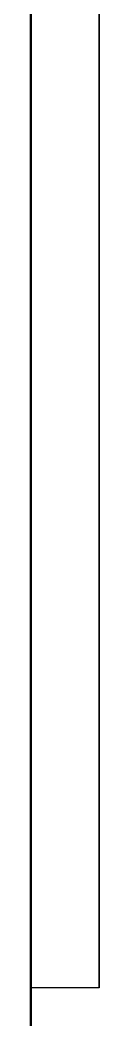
# Model space of a CAD drawing. Header units: millimetres. Extents: x 0 to 594, y 0 to 420.
# Drawn here: x 64 to 64.5, y 192.76 to 200.1 of the extents above; entities that cross this region are included whole.
import ezdxf

# ---------------------------------------------------------------- set-up
doc = ezdxf.new("R2010")
doc.units = ezdxf.units.MM
doc.linetypes.add('ISO02-TRAZOS', pattern=[3.75, 3, -0.75])
doc.layers.add('01-VISIBLE', color=7, linetype='CONTINUOUS', lineweight=50)
doc.layers.add('02-OCULTA', color=4, linetype='ISO02-TRAZOS', lineweight=25)

msp = doc.modelspace()

# ---------------------------------------------------------------- linework, layer by layer
at = {"layer": '01-VISIBLE'}
msp.add_lwpolyline([(64, 192.7), (64, 192.8), (64, 192.9), (64, 193), (64, 193.1), (64, 193.2), (64, 193.3), (64, 193.4), (64, 193.5), (64, 193.6), (64, 193.7), (64, 193.8), (64, 193.9), (64, 194), (64, 194.1), (64, 194.2), (64, 194.3), (64, 194.4), (64, 194.5), (64, 194.6), (64, 194.7), (64, 194.8), (64, 194.9), (64, 195), (64, 195.1), (64, 195.2), (64, 195.3), (64, 195.4), (64, 195.5), (64, 195.6), (64, 195.7), (64, 195.8), (64, 195.9), (64, 196), (64, 196.1), (64, 196.2), (64, 196.3), (64, 196.4), (64, 196.5), (64, 196.6), (64, 196.7), (64, 196.8), (64, 196.9), (64, 197), (64, 197.1), (64, 197.2), (64, 197.3), (64, 197.4), (64, 197.5), (64, 197.6), (64, 197.7), (64, 197.8), (64, 197.9), (64, 198), (64, 198.1), (64, 198.2), (64, 198.3), (64, 198.4), (64, 198.5), (64, 198.6), (64, 198.7), (64, 198.8), (64, 198.9), (64, 199), (64, 199.1), (64, 199.2), (64, 199.3), (64, 199.4), (64, 199.5), (64, 199.6), (64, 199.7), (64, 199.8), (64, 199.9), (64, 200), (64, 200.1), (64, 200.2)], dxfattribs=at)
at = {"layer": '02-OCULTA'}
msp.add_line((64.5, 193), (64, 193), dxfattribs=at)
for points in [[(64, 200.15), (64, 200.1), (64, 200.05), (64, 200), (64, 199.95), (64, 199.9), (64, 199.85), (64, 199.8), (64, 199.75), (64, 199.7), (64, 199.65), (64, 199.6), (64, 199.55), (64, 199.5), (64, 199.45), (64, 199.4), (64, 199.35), (64, 199.3), (64, 199.25), (64, 199.2), (64, 199.15), (64, 199.1), (64, 199.05), (64, 199), (64, 198.95), (64, 198.9), (64, 198.85), (64, 198.8), (64, 198.75), (64, 198.7), (64, 198.65), (64, 198.6), (64, 198.55), (64, 198.5), (64, 198.45), (64, 198.4), (64, 198.35), (64, 198.3), (64, 198.25), (64, 198.2), (64, 198.15), (64, 198.1), (64, 198.05), (64, 198), (64, 197.95), (64, 197.9), (64, 197.85), (64, 197.8), (64, 197.75), (64, 197.7), (64, 197.65), (64, 197.6), (64, 197.55), (64, 197.5), (64, 197.45), (64, 197.4), (64, 197.35), (64, 197.3), (64, 197.25), (64, 197.2), (64, 197.15), (64, 197.1), (64, 197.05), (64, 197), (64, 196.95), (64, 196.9), (64, 196.85), (64, 196.8), (64, 196.75), (64, 196.7), (64, 196.65), (64, 196.6), (64, 196.55), (64, 196.5), (64, 196.45), (64, 196.4), (64, 196.35), (64, 196.3), (64, 196.25), (64, 196.2), (64, 196.15), (64, 196.1), (64, 196.05), (64, 196), (64, 195.95), (64, 195.9), (64, 195.85), (64, 195.8), (64, 195.75), (64, 195.7), (64, 195.65), (64, 195.6), (64, 195.55), (64, 195.5), (64, 195.45), (64, 195.4), (64, 195.35), (64, 195.3), (64, 195.25), (64, 195.2), (64, 195.15), (64, 195.1), (64, 195.05), (64, 195), (64, 194.95), (64, 194.9), (64, 194.85), (64, 194.8), (64, 194.75), (64, 194.7), (64, 194.65), (64, 194.6), (64, 194.55), (64, 194.5), (64, 194.45), (64, 194.4), (64, 194.35), (64, 194.3), (64, 194.25), (64, 194.2), (64, 194.15), (64, 194.1), (64, 194.05), (64, 194), (64, 193.95), (64, 193.9), (64, 193.85), (64, 193.8), (64, 193.75), (64, 193.7), (64, 193.65), (64, 193.6), (64, 193.55), (64, 193.5), (64, 193.45), (64, 193.4), (64, 193.35), (64, 193.3), (64, 193.25), (64, 193.2), (64, 193.15), (64, 193.1), (64, 193.05), (64, 193), (64, 192.95), (64, 192.9), (64, 192.85), (64, 192.8), (64, 192.75)], [(64, 200.15), (64, 200.1), (64, 200.05), (64, 200), (64, 199.95), (64, 199.9), (64, 199.85), (64, 199.8), (64, 199.75), (64, 199.7), (64, 199.65), (64, 199.6), (64, 199.55), (64, 199.5), (64, 199.45), (64, 199.4), (64, 199.35), (64, 199.3), (64, 199.25), (64, 199.2), (64, 199.15), (64, 199.1), (64, 199.05), (64, 199), (64, 198.95), (64, 198.9), (64, 198.85), (64, 198.8), (64, 198.75), (64, 198.7), (64, 198.65), (64, 198.6), (64, 198.55), (64, 198.5), (64, 198.45), (64, 198.4), (64, 198.35), (64, 198.3), (64, 198.25), (64, 198.2), (64, 198.15), (64, 198.1), (64, 198.05), (64, 198), (64, 197.95), (64, 197.9), (64, 197.85), (64, 197.8), (64, 197.75), (64, 197.7), (64, 197.65), (64, 197.6), (64, 197.55), (64, 197.5), (64, 197.45), (64, 197.4), (64, 197.35), (64, 197.3), (64, 197.25), (64, 197.2), (64, 197.15), (64, 197.1), (64, 197.05), (64, 197), (64, 196.95), (64, 196.9), (64, 196.85), (64, 196.8), (64, 196.75), (64, 196.7), (64, 196.65), (64, 196.6), (64, 196.55), (64, 196.5), (64, 196.45), (64, 196.4), (64, 196.35), (64, 196.3), (64, 196.25), (64, 196.2), (64, 196.15), (64, 196.1), (64, 196.05), (64, 196), (64, 195.95), (64, 195.9), (64, 195.85), (64, 195.8), (64, 195.75), (64, 195.7), (64, 195.65), (64, 195.6), (64, 195.55), (64, 195.5), (64, 195.45), (64, 195.4), (64, 195.35), (64, 195.3), (64, 195.25), (64, 195.2), (64, 195.15), (64, 195.1), (64, 195.05), (64, 195), (64, 194.95), (64, 194.9), (64, 194.85), (64, 194.8), (64, 194.75), (64, 194.7), (64, 194.65), (64, 194.6), (64, 194.55), (64, 194.5), (64, 194.45), (64, 194.4), (64, 194.35), (64, 194.3), (64, 194.25), (64, 194.2), (64, 194.15), (64, 194.1), (64, 194.05), (64, 194), (64, 193.95), (64, 193.9), (64, 193.85), (64, 193.8), (64, 193.75), (64, 193.7), (64, 193.65), (64, 193.6), (64, 193.55), (64, 193.5), (64, 193.45), (64, 193.4), (64, 193.35), (64, 193.3), (64, 193.25), (64, 193.2), (64, 193.15), (64, 193.1), (64, 193.05), (64, 193)], [(64, 193), (64, 193.055), (64, 193.11), (64, 193.165), (64, 193.22), (64, 193.275), (64, 193.33), (64, 193.385), (64, 193.44), (64, 193.495), (64, 193.55), (64, 193.605), (64, 193.66), (64, 193.715), (64, 193.77), (64, 193.825), (64, 193.88), (64, 193.935), (64, 193.99), (64, 194.045), (64, 194.1), (64, 194.155), (64, 194.21), (64, 194.265), (64, 194.32), (64, 194.375), (64, 194.43), (64, 194.485), (64, 194.54), (64, 194.595), (64, 194.65), (64, 194.705), (64, 194.76), (64, 194.815), (64, 194.87), (64, 194.925), (64, 194.98), (64, 195.035), (64, 195.09), (64, 195.145), (64, 195.2), (64, 195.255), (64, 195.31), (64, 195.365), (64, 195.42), (64, 195.475), (64, 195.53), (64, 195.585), (64, 195.64), (64, 195.695), (64, 195.75), (64, 195.805), (64, 195.86), (64, 195.915), (64, 195.97), (64, 196.025), (64, 196.08), (64, 196.135), (64, 196.19), (64, 196.245), (64, 196.3), (64, 196.355), (64, 196.41), (64, 196.465), (64, 196.52), (64, 196.575), (64, 196.63), (64, 196.685), (64, 196.74), (64, 196.795), (64, 196.85), (64, 196.905), (64, 196.96), (64, 197.015), (64, 197.07), (64, 197.125), (64, 197.18), (64, 197.235), (64, 197.29), (64, 197.345), (64, 197.4), (64, 197.455), (64, 197.51), (64, 197.565), (64, 197.62), (64, 197.675), (64, 197.73), (64, 197.785), (64, 197.84), (64, 197.895), (64, 197.95), (64, 198.005), (64, 198.06), (64, 198.115), (64, 198.17), (64, 198.225), (64, 198.28), (64, 198.335), (64, 198.39), (64, 198.445), (64, 198.5), (64, 198.555), (64, 198.61), (64, 198.665), (64, 198.72), (64, 198.775), (64, 198.83), (64, 198.885), (64, 198.94), (64, 198.995), (64, 199.05), (64, 199.105), (64, 199.16), (64, 199.215), (64, 199.27), (64, 199.325), (64, 199.38), (64, 199.435), (64, 199.49), (64, 199.545), (64, 199.6), (64, 199.655), (64, 199.71), (64, 199.765), (64, 199.82), (64, 199.875), (64, 199.93), (64, 199.985), (64, 200.04), (64, 200.095), (64, 200.15)], [(64.5, 200.15), (64.5, 200.1), (64.5, 200.05), (64.5, 200), (64.5, 199.95), (64.5, 199.9), (64.5, 199.85), (64.5, 199.8), (64.5, 199.75), (64.5, 199.7), (64.5, 199.65), (64.5, 199.6), (64.5, 199.55), (64.5, 199.5), (64.5, 199.45), (64.5, 199.4), (64.5, 199.35), (64.5, 199.3), (64.5, 199.25), (64.5, 199.2), (64.5, 199.15), (64.5, 199.1), (64.5, 199.05), (64.5, 199), (64.5, 198.95), (64.5, 198.9), (64.5, 198.85), (64.5, 198.8), (64.5, 198.75), (64.5, 198.7), (64.5, 198.65), (64.5, 198.6), (64.5, 198.55), (64.5, 198.5), (64.5, 198.45), (64.5, 198.4), (64.5, 198.35), (64.5, 198.3), (64.5, 198.25), (64.5, 198.2), (64.5, 198.15), (64.5, 198.1), (64.5, 198.05), (64.5, 198), (64.5, 197.95), (64.5, 197.9), (64.5, 197.85), (64.5, 197.8), (64.5, 197.75), (64.5, 197.7), (64.5, 197.65), (64.5, 197.6), (64.5, 197.55), (64.5, 197.5), (64.5, 197.45), (64.5, 197.4), (64.5, 197.35), (64.5, 197.3), (64.5, 197.25), (64.5, 197.2), (64.5, 197.15), (64.5, 197.1), (64.5, 197.05), (64.5, 197), (64.5, 196.95), (64.5, 196.9), (64.5, 196.85), (64.5, 196.8), (64.5, 196.75), (64.5, 196.7), (64.5, 196.65), (64.5, 196.6), (64.5, 196.55), (64.5, 196.5), (64.5, 196.45), (64.5, 196.4), (64.5, 196.35), (64.5, 196.3), (64.5, 196.25), (64.5, 196.2), (64.5, 196.15), (64.5, 196.1), (64.5, 196.05), (64.5, 196), (64.5, 195.95), (64.5, 195.9), (64.5, 195.85), (64.5, 195.8), (64.5, 195.75), (64.5, 195.7), (64.5, 195.65), (64.5, 195.6), (64.5, 195.55), (64.5, 195.5), (64.5, 195.45), (64.5, 195.4), (64.5, 195.35), (64.5, 195.3), (64.5, 195.25), (64.5, 195.2), (64.5, 195.15), (64.5, 195.1), (64.5, 195.05), (64.5, 195), (64.5, 194.95), (64.5, 194.9), (64.5, 194.85), (64.5, 194.8), (64.5, 194.75), (64.5, 194.7), (64.5, 194.65), (64.5, 194.6), (64.5, 194.55), (64.5, 194.5), (64.5, 194.45), (64.5, 194.4), (64.5, 194.35), (64.5, 194.3), (64.5, 194.25), (64.5, 194.2), (64.5, 194.15), (64.5, 194.1), (64.5, 194.05), (64.5, 194), (64.5, 193.95), (64.5, 193.9), (64.5, 193.85), (64.5, 193.8), (64.5, 193.75), (64.5, 193.7), (64.5, 193.65), (64.5, 193.6), (64.5, 193.55), (64.5, 193.5), (64.5, 193.45), (64.5, 193.4), (64.5, 193.35), (64.5, 193.3), (64.5, 193.25), (64.5, 193.2), (64.5, 193.15), (64.5, 193.1), (64.5, 193.05), (64.5, 193)], [(64.5, 193), (64.5, 193.055), (64.5, 193.11), (64.5, 193.165), (64.5, 193.22), (64.5, 193.275), (64.5, 193.33), (64.5, 193.385), (64.5, 193.44), (64.5, 193.495), (64.5, 193.55), (64.5, 193.605), (64.5, 193.66), (64.5, 193.715), (64.5, 193.77), (64.5, 193.825), (64.5, 193.88), (64.5, 193.935), (64.5, 193.99), (64.5, 194.045), (64.5, 194.1), (64.5, 194.155), (64.5, 194.21), (64.5, 194.265), (64.5, 194.32), (64.5, 194.375), (64.5, 194.43), (64.5, 194.485), (64.5, 194.54), (64.5, 194.595), (64.5, 194.65), (64.5, 194.705), (64.5, 194.76), (64.5, 194.815), (64.5, 194.87), (64.5, 194.925), (64.5, 194.98), (64.5, 195.035), (64.5, 195.09), (64.5, 195.145), (64.5, 195.2), (64.5, 195.255), (64.5, 195.31), (64.5, 195.365), (64.5, 195.42), (64.5, 195.475), (64.5, 195.53), (64.5, 195.585), (64.5, 195.64), (64.5, 195.695), (64.5, 195.75), (64.5, 195.805), (64.5, 195.86), (64.5, 195.915), (64.5, 195.97), (64.5, 196.025), (64.5, 196.08), (64.5, 196.135), (64.5, 196.19), (64.5, 196.245), (64.5, 196.3), (64.5, 196.355), (64.5, 196.41), (64.5, 196.465), (64.5, 196.52), (64.5, 196.575), (64.5, 196.63), (64.5, 196.685), (64.5, 196.74), (64.5, 196.795), (64.5, 196.85), (64.5, 196.905), (64.5, 196.96), (64.5, 197.015), (64.5, 197.07), (64.5, 197.125), (64.5, 197.18), (64.5, 197.235), (64.5, 197.29), (64.5, 197.345), (64.5, 197.4), (64.5, 197.455), (64.5, 197.51), (64.5, 197.565), (64.5, 197.62), (64.5, 197.675), (64.5, 197.73), (64.5, 197.785), (64.5, 197.84), (64.5, 197.895), (64.5, 197.95), (64.5, 198.005), (64.5, 198.06), (64.5, 198.115), (64.5, 198.17), (64.5, 198.225), (64.5, 198.28), (64.5, 198.335), (64.5, 198.39), (64.5, 198.445), (64.5, 198.5), (64.5, 198.555), (64.5, 198.61), (64.5, 198.665), (64.5, 198.72), (64.5, 198.775), (64.5, 198.83), (64.5, 198.885), (64.5, 198.94), (64.5, 198.995), (64.5, 199.05), (64.5, 199.105), (64.5, 199.16), (64.5, 199.215), (64.5, 199.27), (64.5, 199.325), (64.5, 199.38), (64.5, 199.435), (64.5, 199.49), (64.5, 199.545), (64.5, 199.6), (64.5, 199.655), (64.5, 199.71), (64.5, 199.765), (64.5, 199.82), (64.5, 199.875), (64.5, 199.93), (64.5, 199.985), (64.5, 200.04), (64.5, 200.095), (64.5, 200.15)]]:
    msp.add_lwpolyline(points, dxfattribs=at)

doc.saveas('drawing.dxf')
